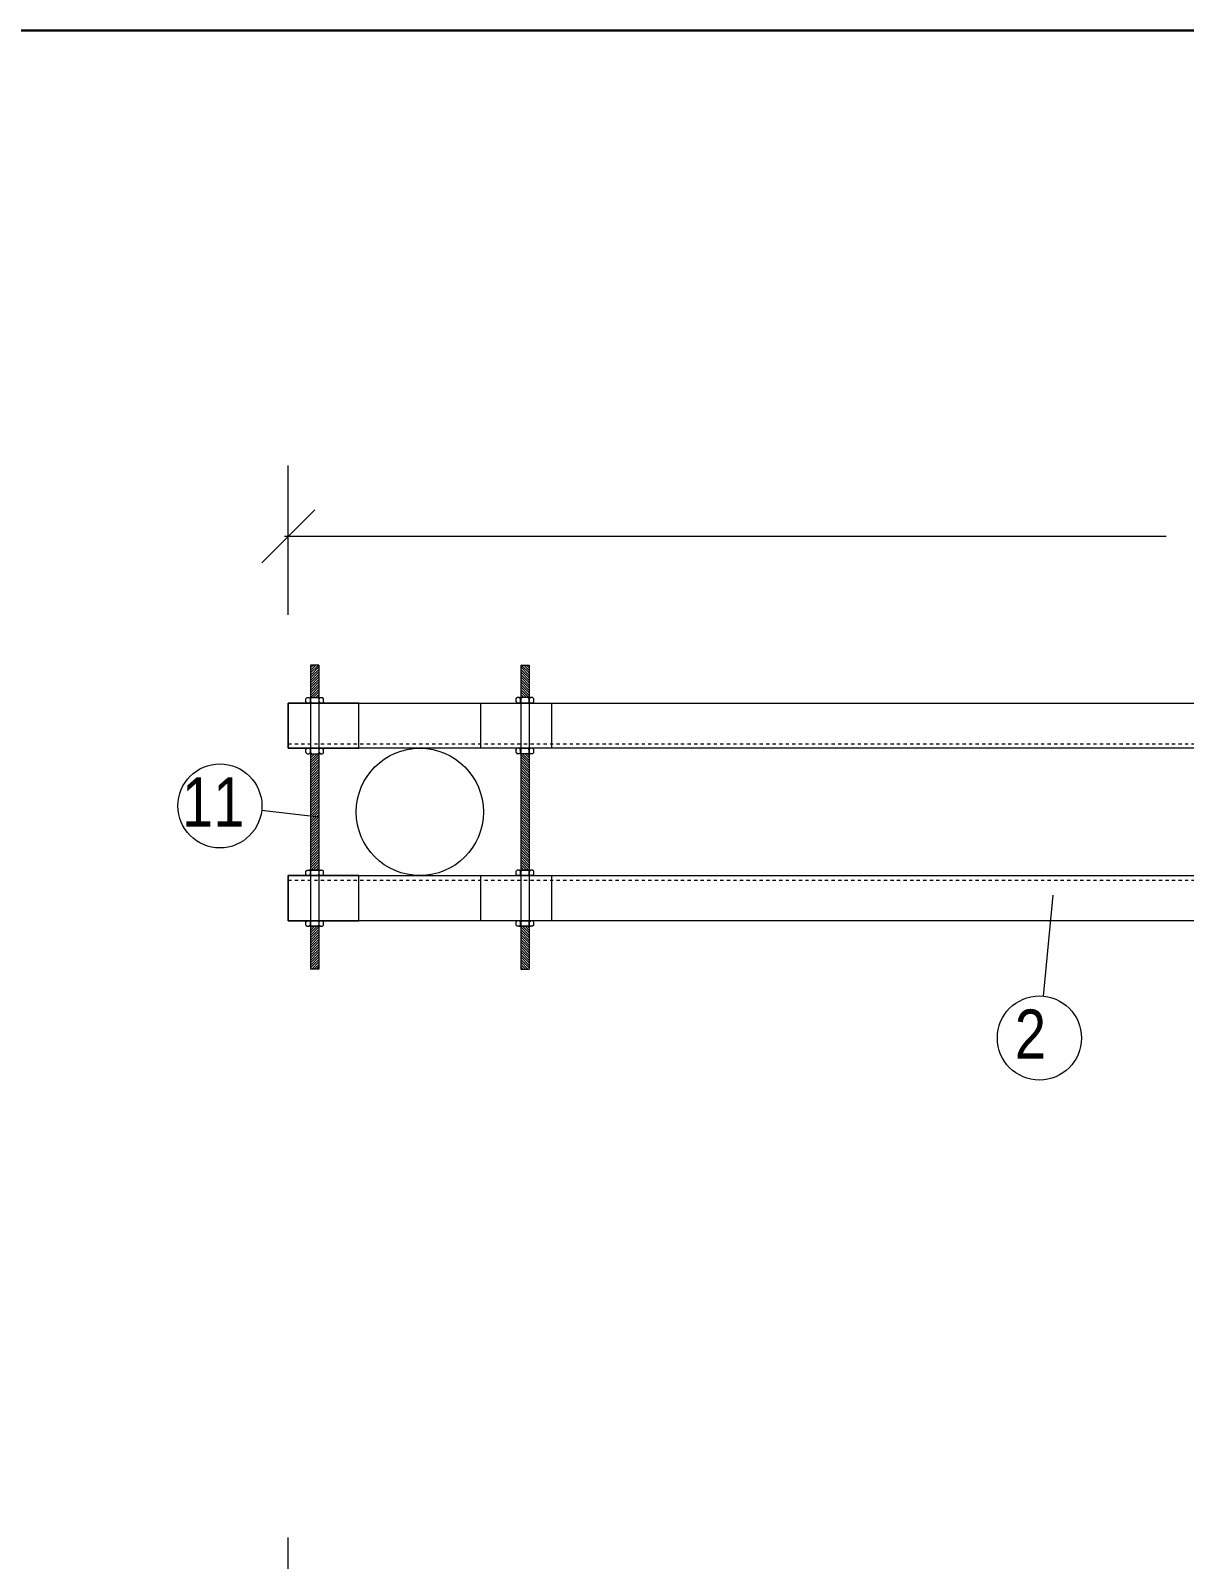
# Model space of a CAD drawing. Header units: millimetres. Extents: x 1804 to 3757, y 2643 to 7323.
# Drawn here: x 2505.24 to 2540.49, y 3179.81 to 3226.51 of the extents above; entities that cross this region are included whole.
import ezdxf

# ---------------------------------------------------------------- set-up
doc = ezdxf.new("R2010")
doc.units = ezdxf.units.MM
doc.linetypes.add('DASHED', pattern=[0.75, 0.5, -0.25])
doc.layers.add('_Cajetin Linea 3', color=5, linetype='Continuous', lineweight=30)
doc.layers.add('POSTE', color=7, linetype='Continuous', lineweight=13)
doc.styles.add('Swis721 Cn BT', font='swissc.ttf')

# ---------------------------------------------------------------- blocks, each defined once
blk = doc.blocks.new('CAJETIN ARMADO')
at = {"layer": '_Cajetin Linea 3', "ltscale": 0.1}
blk.add_lwpolyline([(1569.362, 5499.82), (1376.454, 5499.82), (1376.454, 5776.82), (1569.362, 5776.82)], close=True, dxfattribs=at)

msp = doc.modelspace()

# ---------------------------------------------------------------- linework, layer by layer
at = {"color": 5, "lineweight": 15, "ltscale": 0.5}
for p, q in [((2513.11, 3208.667), (2513.11, 3213.224)), ((2513.002, 3211.064), (2539.929, 3211.064)), ((2536.47, 3200.104), (2536.18, 3197.014))]:
    msp.add_line(p, q, dxfattribs=at)
at = {"color": 5, "lineweight": 15}
for p, q in [((2513.92, 3211.874), (2512.3, 3210.254)), ((2514.049, 3202.485), (2512.298, 3202.682)), ((2513.11, 3170.483), (2513.11, 3180.479)), ((2513.11, 3170.483), (2513.11, 3180.479))]:
    msp.add_line(p, q, dxfattribs=at)
at = {"color": 3, "lineweight": 15, "ltscale": 0.5}
for p, q in [((2514.049, 3207.129), (2513.791, 3207.129)), ((2514.049, 3207.129), (2513.791, 3207.129)), ((2514.049, 3207.129), (2513.791, 3207.129)), ((2513.791, 3207.129), (2513.791, 3197.841)), ((2514.049, 3207.129), (2513.791, 3207.129)), ((2513.791, 3207.117), (2513.802, 3207.129)), ((2513.791, 3207.041), (2513.879, 3207.129)), ((2513.791, 3206.964), (2513.955, 3207.129)), ((2513.791, 3206.888), (2514.031, 3207.129)), ((2513.791, 3206.812), (2514.049, 3207.069)), ((2514.049, 3207.129), (2514.049, 3197.841)), ((2520.215, 3207.129), (2520.472, 3207.129)), ((2520.215, 3207.129), (2520.472, 3207.129)), ((2520.215, 3207.129), (2520.472, 3207.129)), ((2520.215, 3207.129), (2520.215, 3197.841)), ((2520.215, 3207.129), (2520.472, 3207.129)), ((2520.472, 3206.812), (2520.215, 3207.069)), ((2520.472, 3206.888), (2520.232, 3207.129)), ((2520.472, 3206.964), (2520.308, 3207.129)), ((2520.472, 3207.041), (2520.385, 3207.129)), ((2520.472, 3207.117), (2520.461, 3207.129)), ((2520.472, 3207.129), (2520.472, 3197.841)), ((2513.791, 3206.735), (2514.049, 3206.993)), ((2513.791, 3206.659), (2514.049, 3206.917)), ((2513.791, 3206.583), (2514.049, 3206.84)), ((2513.791, 3206.506), (2514.049, 3206.764)), ((2513.791, 3206.43), (2514.049, 3206.688)), ((2513.791, 3206.353), (2514.049, 3206.611)), ((2520.472, 3206.735), (2520.215, 3206.993)), ((2520.472, 3206.659), (2520.215, 3206.917)), ((2520.472, 3206.583), (2520.215, 3206.84)), ((2520.472, 3206.506), (2520.215, 3206.764)), ((2520.472, 3206.43), (2520.215, 3206.688)), ((2520.472, 3206.353), (2520.215, 3206.611)), ((2513.65, 3206.1), (2513.685, 3206.135)), ((2513.65, 3206.002), (2513.65, 3206.1)), ((2513.685, 3206.135), (2513.752, 3206.135)), ((2513.787, 3206.1), (2513.752, 3206.135)), ((2513.787, 3206.1), (2513.822, 3206.135)), ((2513.787, 3206.002), (2513.787, 3206.1)), ((2513.791, 3206.277), (2514.049, 3206.535)), ((2513.791, 3206.201), (2514.049, 3206.458)), ((2513.791, 3206.124), (2514.049, 3206.382)), ((2513.822, 3206.135), (2514.017, 3206.135)), ((2513.877, 3206.135), (2514.049, 3206.306)), ((2513.954, 3206.135), (2514.049, 3206.229)), ((2514.052, 3206.1), (2514.017, 3206.135)), ((2514.024, 3206.128), (2514.049, 3206.153)), ((2514.052, 3206.1), (2514.087, 3206.135)), ((2514.052, 3206.002), (2514.052, 3206.1)), ((2514.087, 3206.135), (2514.154, 3206.135)), ((2514.189, 3206.1), (2514.154, 3206.135)), ((2514.189, 3206.002), (2514.189, 3206.1)), ((2520.074, 3206.1), (2520.109, 3206.135)), ((2520.074, 3206.002), (2520.074, 3206.1)), ((2520.176, 3206.135), (2520.109, 3206.135)), ((2520.211, 3206.1), (2520.176, 3206.135)), ((2520.211, 3206.1), (2520.246, 3206.135)), ((2520.211, 3206.002), (2520.211, 3206.1)), ((2520.472, 3206.277), (2520.215, 3206.535)), ((2520.472, 3206.201), (2520.215, 3206.458)), ((2520.472, 3206.124), (2520.215, 3206.382)), ((2520.386, 3206.135), (2520.215, 3206.306)), ((2520.31, 3206.135), (2520.215, 3206.229)), ((2520.24, 3206.128), (2520.215, 3206.153)), ((2520.441, 3206.135), (2520.246, 3206.135)), ((2520.476, 3206.1), (2520.441, 3206.135)), ((2520.476, 3206.1), (2520.511, 3206.135)), ((2520.476, 3206.002), (2520.476, 3206.1)), ((2520.578, 3206.135), (2520.511, 3206.135)), ((2520.613, 3206.1), (2520.578, 3206.135)), ((2520.613, 3206.002), (2520.613, 3206.1)), ((2513.65, 3206.002), (2513.685, 3205.967)), ((2513.685, 3205.967), (2513.752, 3205.967)), ((2514.092, 3205.967), (2513.747, 3205.967)), ((2513.787, 3206.002), (2513.752, 3205.967)), ((2513.787, 3206.002), (2513.822, 3205.967)), ((2513.822, 3205.967), (2514.017, 3205.967)), ((2514.052, 3206.002), (2514.017, 3205.967)), ((2514.052, 3206.002), (2514.087, 3205.967)), ((2514.087, 3205.967), (2514.154, 3205.967)), ((2514.189, 3206.002), (2514.154, 3205.967)), ((2520.074, 3206.002), (2520.109, 3205.967)), ((2520.176, 3205.967), (2520.109, 3205.967)), ((2520.171, 3205.967), (2520.516, 3205.967)), ((2520.211, 3206.002), (2520.176, 3205.967)), ((2520.211, 3206.002), (2520.246, 3205.967)), ((2520.441, 3205.967), (2520.246, 3205.967)), ((2520.476, 3206.002), (2520.441, 3205.967)), ((2520.476, 3206.002), (2520.511, 3205.967)), ((2520.578, 3205.967), (2520.511, 3205.967)), ((2520.613, 3206.002), (2520.578, 3205.967)), ((2513.65, 3204.55), (2513.685, 3204.585)), ((2513.65, 3204.452), (2513.65, 3204.55)), ((2513.65, 3204.452), (2513.685, 3204.417)), ((2513.685, 3204.585), (2513.752, 3204.585)), ((2513.685, 3204.417), (2513.752, 3204.417)), ((2514.092, 3204.585), (2513.747, 3204.585)), ((2513.787, 3204.55), (2513.752, 3204.585)), ((2513.787, 3204.452), (2513.752, 3204.417)), ((2513.787, 3204.55), (2513.822, 3204.585)), ((2513.787, 3204.452), (2513.787, 3204.55)), ((2513.787, 3204.452), (2513.822, 3204.417)), ((2513.791, 3204.444), (2513.793, 3204.446)), ((2513.791, 3204.368), (2513.84, 3204.417)), ((2513.791, 3204.292), (2513.917, 3204.417)), ((2513.791, 3204.215), (2513.993, 3204.417)), ((2513.791, 3204.139), (2514.049, 3204.397)), ((2513.791, 3204.062), (2514.049, 3204.32)), ((2513.791, 3203.986), (2514.049, 3204.244)), ((2513.822, 3204.585), (2514.017, 3204.585)), ((2513.822, 3204.417), (2514.017, 3204.417)), ((2514.052, 3204.55), (2514.017, 3204.585)), ((2514.052, 3204.452), (2514.017, 3204.417)), ((2514.052, 3204.55), (2514.087, 3204.585)), ((2514.052, 3204.452), (2514.052, 3204.55)), ((2514.052, 3204.452), (2514.087, 3204.417)), ((2514.087, 3204.585), (2514.154, 3204.585)), ((2514.087, 3204.417), (2514.154, 3204.417)), ((2514.189, 3204.55), (2514.154, 3204.585)), ((2514.189, 3204.452), (2514.154, 3204.417)), ((2514.189, 3204.452), (2514.189, 3204.55)), ((2520.074, 3204.55), (2520.109, 3204.585)), ((2520.074, 3204.452), (2520.074, 3204.55)), ((2520.074, 3204.452), (2520.109, 3204.417)), ((2520.176, 3204.585), (2520.109, 3204.585)), ((2520.176, 3204.417), (2520.109, 3204.417)), ((2520.171, 3204.585), (2520.516, 3204.585)), ((2520.211, 3204.55), (2520.176, 3204.585)), ((2520.211, 3204.452), (2520.176, 3204.417)), ((2520.211, 3204.55), (2520.246, 3204.585)), ((2520.211, 3204.452), (2520.211, 3204.55)), ((2520.211, 3204.452), (2520.246, 3204.417)), ((2520.472, 3204.139), (2520.215, 3204.397)), ((2520.472, 3204.062), (2520.215, 3204.32)), ((2520.472, 3203.986), (2520.215, 3204.244)), ((2520.441, 3204.585), (2520.246, 3204.585)), ((2520.441, 3204.417), (2520.246, 3204.417)), ((2520.472, 3204.215), (2520.27, 3204.417)), ((2520.472, 3204.292), (2520.347, 3204.417)), ((2520.472, 3204.368), (2520.423, 3204.417)), ((2520.476, 3204.55), (2520.441, 3204.585)), ((2520.476, 3204.452), (2520.441, 3204.417)), ((2520.472, 3204.444), (2520.47, 3204.446)), ((2520.476, 3204.55), (2520.511, 3204.585)), ((2520.476, 3204.452), (2520.476, 3204.55)), ((2520.476, 3204.452), (2520.511, 3204.417)), ((2520.578, 3204.585), (2520.511, 3204.585)), ((2520.578, 3204.417), (2520.511, 3204.417)), ((2520.613, 3204.55), (2520.578, 3204.585)), ((2520.613, 3204.452), (2520.578, 3204.417)), ((2520.613, 3204.452), (2520.613, 3204.55)), ((2513.791, 3203.91), (2514.049, 3204.167)), ((2513.791, 3203.833), (2514.049, 3204.091)), ((2513.791, 3203.757), (2514.049, 3204.015)), ((2513.791, 3203.681), (2514.049, 3203.938)), ((2513.791, 3203.604), (2514.049, 3203.862)), ((2513.791, 3203.528), (2514.049, 3203.786)), ((2520.472, 3203.91), (2520.215, 3204.167)), ((2520.472, 3203.833), (2520.215, 3204.091)), ((2520.472, 3203.757), (2520.215, 3204.015)), ((2520.472, 3203.681), (2520.215, 3203.938)), ((2520.472, 3203.604), (2520.215, 3203.862)), ((2520.472, 3203.528), (2520.215, 3203.786)), ((2513.791, 3203.451), (2514.049, 3203.709)), ((2513.791, 3203.375), (2514.049, 3203.633)), ((2513.791, 3203.299), (2514.049, 3203.556)), ((2513.791, 3203.222), (2514.049, 3203.48)), ((2513.791, 3203.146), (2514.049, 3203.404)), ((2513.791, 3203.07), (2514.049, 3203.327)), ((2520.472, 3203.451), (2520.215, 3203.709)), ((2520.472, 3203.375), (2520.215, 3203.633)), ((2520.472, 3203.299), (2520.215, 3203.556)), ((2520.472, 3203.222), (2520.215, 3203.48)), ((2520.472, 3203.146), (2520.215, 3203.404)), ((2520.472, 3203.07), (2520.215, 3203.327)), ((2513.791, 3202.993), (2514.049, 3203.251)), ((2513.791, 3202.917), (2514.049, 3203.175)), ((2513.791, 3202.841), (2514.049, 3203.098)), ((2513.791, 3202.764), (2514.049, 3203.022)), ((2513.791, 3202.688), (2514.049, 3202.946)), ((2513.791, 3202.611), (2514.049, 3202.869)), ((2520.472, 3202.993), (2520.215, 3203.251)), ((2520.472, 3202.917), (2520.215, 3203.175)), ((2520.472, 3202.841), (2520.215, 3203.098)), ((2520.472, 3202.764), (2520.215, 3203.022)), ((2520.472, 3202.688), (2520.215, 3202.946)), ((2520.472, 3202.611), (2520.215, 3202.869)), ((2513.791, 3202.535), (2514.049, 3202.793)), ((2513.791, 3202.459), (2514.049, 3202.716)), ((2513.791, 3202.382), (2514.049, 3202.64)), ((2513.791, 3202.306), (2514.049, 3202.564)), ((2513.791, 3202.23), (2514.049, 3202.487)), ((2513.791, 3202.153), (2514.049, 3202.411)), ((2520.472, 3202.535), (2520.215, 3202.793)), ((2520.472, 3202.459), (2520.215, 3202.716)), ((2520.472, 3202.382), (2520.215, 3202.64)), ((2520.472, 3202.306), (2520.215, 3202.564)), ((2520.472, 3202.23), (2520.215, 3202.487)), ((2520.472, 3202.153), (2520.215, 3202.411)), ((2513.791, 3202.077), (2514.049, 3202.335)), ((2513.791, 3202), (2514.049, 3202.258)), ((2513.791, 3201.924), (2514.049, 3202.182)), ((2513.791, 3201.848), (2514.049, 3202.106)), ((2513.791, 3201.771), (2514.049, 3202.029)), ((2513.791, 3201.695), (2514.049, 3201.953)), ((2520.472, 3202.077), (2520.215, 3202.335)), ((2520.472, 3202), (2520.215, 3202.258)), ((2520.472, 3201.924), (2520.215, 3202.182)), ((2520.472, 3201.848), (2520.215, 3202.106)), ((2520.472, 3201.771), (2520.215, 3202.029)), ((2520.472, 3201.695), (2520.215, 3201.953)), ((2513.791, 3201.619), (2514.049, 3201.876)), ((2513.791, 3201.542), (2514.049, 3201.8)), ((2513.791, 3201.466), (2514.049, 3201.724)), ((2513.791, 3201.39), (2514.049, 3201.647)), ((2513.791, 3201.313), (2514.049, 3201.571)), ((2513.791, 3201.237), (2514.049, 3201.495)), ((2520.472, 3201.619), (2520.215, 3201.876)), ((2520.472, 3201.542), (2520.215, 3201.8)), ((2520.472, 3201.466), (2520.215, 3201.724)), ((2520.472, 3201.39), (2520.215, 3201.647)), ((2520.472, 3201.313), (2520.215, 3201.571)), ((2520.472, 3201.237), (2520.215, 3201.495)), ((2513.791, 3201.16), (2514.049, 3201.418)), ((2513.791, 3201.084), (2514.049, 3201.342)), ((2513.791, 3201.008), (2514.049, 3201.265)), ((2513.791, 3200.931), (2514.049, 3201.189)), ((2513.8, 3200.864), (2514.049, 3201.113)), ((2513.876, 3200.864), (2514.049, 3201.036)), ((2513.953, 3200.864), (2514.049, 3200.96)), ((2520.472, 3201.16), (2520.215, 3201.418)), ((2520.472, 3201.084), (2520.215, 3201.342)), ((2520.472, 3201.008), (2520.215, 3201.265)), ((2520.472, 3200.931), (2520.215, 3201.189)), ((2520.463, 3200.864), (2520.215, 3201.113)), ((2520.387, 3200.864), (2520.215, 3201.036)), ((2520.311, 3200.864), (2520.215, 3200.96)), ((2513.65, 3200.829), (2513.685, 3200.864)), ((2513.65, 3200.732), (2513.65, 3200.829)), ((2513.65, 3200.732), (2513.685, 3200.697)), ((2513.685, 3200.864), (2513.752, 3200.864)), ((2513.685, 3200.697), (2513.752, 3200.697)), ((2514.092, 3200.864), (2513.747, 3200.864)), ((2513.787, 3200.829), (2513.752, 3200.864)), ((2513.787, 3200.732), (2513.752, 3200.697)), ((2513.787, 3200.829), (2513.822, 3200.864)), ((2513.787, 3200.732), (2513.787, 3200.829)), ((2513.787, 3200.732), (2513.822, 3200.697)), ((2513.822, 3200.864), (2514.017, 3200.864)), ((2513.822, 3200.697), (2514.017, 3200.697)), ((2514.052, 3200.829), (2514.017, 3200.864)), ((2514.052, 3200.732), (2514.017, 3200.697)), ((2514.029, 3200.864), (2514.049, 3200.884)), ((2514.052, 3200.829), (2514.087, 3200.864)), ((2514.052, 3200.732), (2514.052, 3200.829)), ((2514.052, 3200.732), (2514.087, 3200.697)), ((2514.087, 3200.864), (2514.154, 3200.864)), ((2514.087, 3200.697), (2514.154, 3200.697)), ((2514.189, 3200.829), (2514.154, 3200.864)), ((2514.189, 3200.732), (2514.154, 3200.697)), ((2514.189, 3200.732), (2514.189, 3200.829)), ((2520.074, 3200.829), (2520.109, 3200.864)), ((2520.074, 3200.732), (2520.074, 3200.829)), ((2520.074, 3200.732), (2520.109, 3200.697)), ((2520.176, 3200.864), (2520.109, 3200.864)), ((2520.176, 3200.697), (2520.109, 3200.697)), ((2520.171, 3200.864), (2520.516, 3200.864)), ((2520.211, 3200.829), (2520.176, 3200.864)), ((2520.211, 3200.732), (2520.176, 3200.697)), ((2520.211, 3200.829), (2520.246, 3200.864)), ((2520.211, 3200.732), (2520.211, 3200.829)), ((2520.211, 3200.732), (2520.246, 3200.697)), ((2520.234, 3200.864), (2520.215, 3200.884)), ((2520.441, 3200.864), (2520.246, 3200.864)), ((2520.441, 3200.697), (2520.246, 3200.697)), ((2520.476, 3200.829), (2520.441, 3200.864)), ((2520.476, 3200.732), (2520.441, 3200.697)), ((2520.476, 3200.829), (2520.511, 3200.864)), ((2520.476, 3200.732), (2520.476, 3200.829)), ((2520.476, 3200.732), (2520.511, 3200.697)), ((2520.578, 3200.864), (2520.511, 3200.864)), ((2520.578, 3200.697), (2520.511, 3200.697)), ((2520.613, 3200.829), (2520.578, 3200.864)), ((2520.613, 3200.732), (2520.578, 3200.697)), ((2520.613, 3200.732), (2520.613, 3200.829)), ((2513.65, 3199.28), (2513.685, 3199.314)), ((2513.65, 3199.182), (2513.65, 3199.28)), ((2513.65, 3199.182), (2513.685, 3199.147)), ((2513.685, 3199.314), (2513.752, 3199.314)), ((2513.685, 3199.147), (2513.752, 3199.147)), ((2514.092, 3199.314), (2513.747, 3199.314)), ((2514.092, 3199.147), (2513.747, 3199.147)), ((2513.787, 3199.28), (2513.752, 3199.314)), ((2513.787, 3199.182), (2513.752, 3199.147)), ((2513.787, 3199.28), (2513.822, 3199.314)), ((2513.787, 3199.182), (2513.787, 3199.28)), ((2513.787, 3199.182), (2513.822, 3199.147)), ((2513.791, 3199.099), (2513.839, 3199.147)), ((2513.791, 3199.022), (2513.916, 3199.147)), ((2513.791, 3198.946), (2513.992, 3199.147)), ((2513.791, 3198.869), (2514.049, 3199.127)), ((2513.822, 3199.314), (2514.017, 3199.314)), ((2513.822, 3199.147), (2514.017, 3199.147)), ((2514.052, 3199.28), (2514.017, 3199.314)), ((2514.052, 3199.182), (2514.017, 3199.147)), ((2514.052, 3199.28), (2514.087, 3199.314)), ((2514.052, 3199.182), (2514.052, 3199.28)), ((2514.052, 3199.182), (2514.087, 3199.147)), ((2514.087, 3199.314), (2514.154, 3199.314)), ((2514.087, 3199.147), (2514.154, 3199.147)), ((2514.189, 3199.28), (2514.154, 3199.314)), ((2514.189, 3199.182), (2514.154, 3199.147)), ((2514.189, 3199.182), (2514.189, 3199.28)), ((2520.074, 3199.28), (2520.109, 3199.314)), ((2520.074, 3199.182), (2520.074, 3199.28)), ((2520.074, 3199.182), (2520.109, 3199.147)), ((2520.176, 3199.314), (2520.109, 3199.314)), ((2520.176, 3199.147), (2520.109, 3199.147)), ((2520.171, 3199.314), (2520.516, 3199.314)), ((2520.171, 3199.147), (2520.516, 3199.147)), ((2520.211, 3199.28), (2520.176, 3199.314)), ((2520.211, 3199.182), (2520.176, 3199.147)), ((2520.211, 3199.28), (2520.246, 3199.314)), ((2520.211, 3199.182), (2520.211, 3199.28)), ((2520.211, 3199.182), (2520.246, 3199.147)), ((2520.472, 3198.869), (2520.215, 3199.127)), ((2520.441, 3199.314), (2520.246, 3199.314)), ((2520.441, 3199.147), (2520.246, 3199.147)), ((2520.472, 3198.946), (2520.271, 3199.147)), ((2520.472, 3199.022), (2520.348, 3199.147)), ((2520.472, 3199.099), (2520.424, 3199.147)), ((2520.476, 3199.28), (2520.441, 3199.314)), ((2520.476, 3199.182), (2520.441, 3199.147)), ((2520.476, 3199.28), (2520.511, 3199.314)), ((2520.476, 3199.182), (2520.476, 3199.28)), ((2520.476, 3199.182), (2520.511, 3199.147)), ((2520.578, 3199.314), (2520.511, 3199.314)), ((2520.578, 3199.147), (2520.511, 3199.147)), ((2520.613, 3199.28), (2520.578, 3199.314)), ((2520.613, 3199.182), (2520.578, 3199.147)), ((2520.613, 3199.182), (2520.613, 3199.28)), ((2513.791, 3198.793), (2514.049, 3199.051)), ((2513.791, 3198.717), (2514.049, 3198.974)), ((2513.791, 3198.64), (2514.049, 3198.898)), ((2513.791, 3198.564), (2514.049, 3198.822)), ((2513.791, 3198.488), (2514.049, 3198.745)), ((2513.791, 3198.411), (2514.049, 3198.669)), ((2520.472, 3198.793), (2520.215, 3199.051)), ((2520.472, 3198.717), (2520.215, 3198.974)), ((2520.472, 3198.64), (2520.215, 3198.898)), ((2520.472, 3198.564), (2520.215, 3198.822)), ((2520.472, 3198.488), (2520.215, 3198.745)), ((2520.472, 3198.411), (2520.215, 3198.669)), ((2513.791, 3198.335), (2514.049, 3198.593)), ((2513.791, 3198.258), (2514.049, 3198.516)), ((2513.791, 3198.182), (2514.049, 3198.44)), ((2513.791, 3198.106), (2514.049, 3198.363)), ((2513.791, 3198.029), (2514.049, 3198.287)), ((2513.791, 3197.953), (2514.049, 3198.211)), ((2520.472, 3198.335), (2520.215, 3198.593)), ((2520.472, 3198.258), (2520.215, 3198.516)), ((2520.472, 3198.182), (2520.215, 3198.44)), ((2520.472, 3198.106), (2520.215, 3198.363)), ((2520.472, 3198.029), (2520.215, 3198.287)), ((2520.472, 3197.953), (2520.215, 3198.211)), ((2513.791, 3197.877), (2514.049, 3198.134)), ((2514.049, 3197.841), (2513.791, 3197.841)), ((2514.049, 3197.841), (2513.791, 3197.841)), ((2514.049, 3197.841), (2513.791, 3197.841)), ((2513.831, 3197.841), (2514.049, 3198.058)), ((2513.908, 3197.841), (2514.049, 3197.982)), ((2513.984, 3197.841), (2514.049, 3197.905)), ((2520.472, 3197.877), (2520.215, 3198.134)), ((2520.432, 3197.841), (2520.215, 3198.058)), ((2520.356, 3197.841), (2520.215, 3197.982)), ((2520.279, 3197.841), (2520.215, 3197.905)), ((2520.215, 3197.841), (2520.472, 3197.841)), ((2520.215, 3197.841), (2520.472, 3197.841)), ((2520.215, 3197.841), (2520.472, 3197.841))]:
    msp.add_line(p, q, dxfattribs=at)
at = {"lineweight": 15, "ltscale": 0.001}
for p, q in [((2515.27, 3205.967), (2513.11, 3205.967)), ((2513.11, 3205.967), (2513.11, 3204.585)), ((2515.27, 3204.585), (2515.27, 3205.967)), ((2518.994, 3204.585), (2518.994, 3205.967)), ((2518.994, 3205.967), (2521.154, 3205.967)), ((2521.154, 3205.967), (2521.154, 3204.585)), ((2513.11, 3204.585), (2515.27, 3204.585)), ((2521.154, 3204.585), (2518.994, 3204.585)), ((2515.27, 3200.697), (2513.11, 3200.697)), ((2513.11, 3200.697), (2513.11, 3199.314)), ((2515.27, 3199.314), (2515.27, 3200.697)), ((2518.994, 3199.314), (2518.994, 3200.697)), ((2518.994, 3200.697), (2521.154, 3200.697)), ((2521.154, 3200.697), (2521.154, 3199.314)), ((2513.11, 3199.314), (2515.27, 3199.314)), ((2521.154, 3199.314), (2518.994, 3199.314))]:
    msp.add_line(p, q, dxfattribs=at)
at = {"lineweight": 15, "ltscale": 0.5}
for p, q in [((2513.11, 3204.585), (2513.11, 3205.967)), ((2513.11, 3205.967), (2568.871, 3205.967)), ((2568.871, 3204.585), (2513.11, 3204.585)), ((2513.11, 3200.697), (2572.51, 3200.697)), ((2513.11, 3199.314), (2513.11, 3200.697)), ((2513.11, 3199.314), (2513.11, 3200.697)), ((2513.11, 3200.697), (2566.431, 3200.697)), ((2572.51, 3199.314), (2513.11, 3199.314)), ((2566.431, 3199.314), (2513.11, 3199.314))]:
    msp.add_line(p, q, dxfattribs=at)
at = {"linetype": 'DASHED', "lineweight": 15, "ltscale": 0.05}
for p, q in [((2513.11, 3204.723), (2570.35, 3204.723)), ((2513.11, 3200.559), (2570.35, 3200.559))]:
    msp.add_line(p, q, dxfattribs=at)
at = {"color": 251, "lineweight": 15, "true_color": 0x636466}
msp.add_circle((2517.132, 3202.641), 1.944, dxfattribs=at)
at = {"color": 5, "lineweight": 15}
msp.add_circle((2511.022, 3202.826), 1.284, dxfattribs=at)
at = {"color": 5, "lineweight": 15, "ltscale": 0.5}
msp.add_circle((2536.06, 3195.735), 1.284, dxfattribs=at)

# ---------------------------------------------------------------- block references
at = {"layer": 'POSTE', "lineweight": 15}
msp.add_blockref('CAJETIN ARMADO', (1068.798, -2550.311), dxfattribs=at)

# ---------------------------------------------------------------- texts
at = {"lineweight": 15, "style": 'Swis721 Cn BT'}
for s, p in [('11', (2509.864, 3202.196)), ('2', (2535.308, 3195.105))]:
    msp.add_text(s, height=1.5, dxfattribs=at).set_placement(p)

doc.saveas('drawing.dxf')
